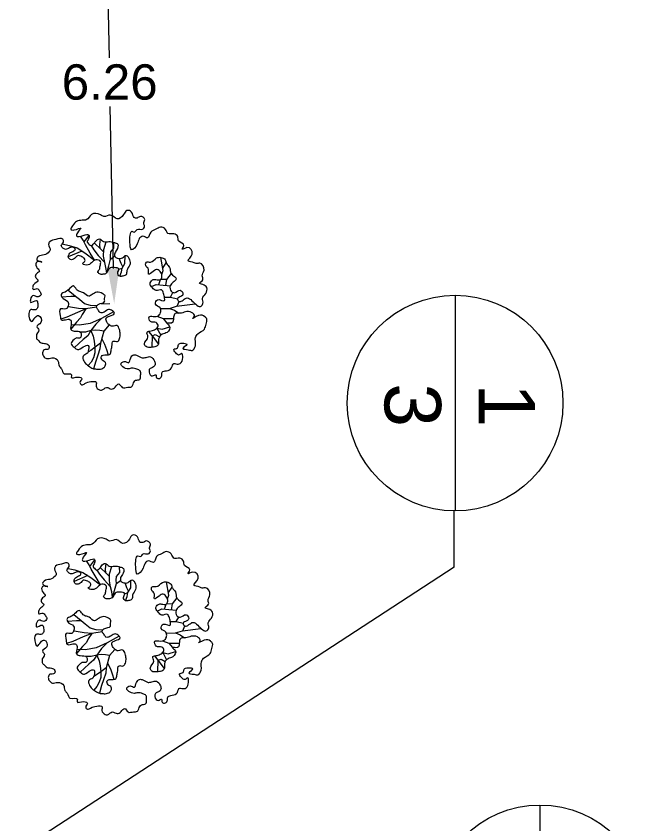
# Model space of a CAD drawing. Header units: metres. Extents: x 180 to 3220, y 13789 to 15035.
# Drawn here: x 753.08 to 762.04, y 14663.16 to 14674.61 of the extents above; entities that cross this region are included whole.
import ezdxf

# ---------------------------------------------------------------- set-up
doc = ezdxf.new("R2010")
doc.units = ezdxf.units.M
doc.header["$MEASUREMENT"] = 0
for name, color, linetype in [('02 Выноски план', 170, 'Continuous'), ('04 Дендроплан (существующие растения)', 7, 'Continuous'), ('50 Дендроплан (привязки)', 7, 'Continuous')]:
    doc.layers.add(name, color=color, linetype=linetype)
doc.styles.get("Standard").update_dxf_attribs({"font": 'arial.ttf'})
doc.dimstyles.get("Standard").update_dxf_attribs({"dimtxt": 0.18, "dimasz": 0.18, "dimexe": 0.18, "dimexo": 0.0625, "dimgap": 0.09, "dimtad": 0, "dimtih": 1, "dimtoh": 1, "dimdec": 4, "dimzin": 0, "dimdsep": 46, "dimtxsty": 'Standard', "dimcen": 0.09, "dimadec": 0, "dimazin": 0, "dimtfac": 1, "dimtdec": 4, "dimtofl": 0, "dimtmove": 0, "dimatfit": 3, "dimfxl": 1, "dimtolj": 1, "dimtzin": 0, "dimarcsym": 0})

# ---------------------------------------------------------------- blocks, each defined once
blk = doc.blocks.new('Лиственное дерево существующее')
at = {"color": 114, "lineweight": 0}
for p, q in [((-0.782, 1.333), (-0.669, 1.479)), ((-1.275, 1.287), (-1.119, 1.252)), ((-0.799, 1.368), (-0.859, 1.458)), ((-0.751, 1.267), (-0.799, 1.368)), ((-0.403, 1.17), (-0.548, 1.306)), ((-0.427, 1.275), (-0.411, 1.393)), ((-0.332, 1.162), (-0.28, 1.33)), ((-0.103, 1.192), (-0.105, 1.321)), ((-0.829, 1.124), (-1.138, 0.99)), ((-1.119, 1.252), (-0.938, 1.195)), ((-0.938, 1.195), (-0.761, 1.08)), ((-0.639, 1.076), (-0.751, 1.267)), ((-0.62, 1.247), (-0.563, 1.155)), ((-0.563, 1.155), (-0.46, 1.026)), ((-0.415, 1.181), (-0.427, 1.275)), ((-0.334, 1.1), (-0.403, 1.17)), ((-0.337, 1.006), (-0.332, 1.162)), ((-0.183, 1.016), (-0.173, 1.105)), ((-0.173, 1.105), (-0.103, 1.192)), ((-0.761, 1.08), (-0.541, 0.917)), ((-0.541, 0.917), (-0.639, 1.076)), ((-0.46, 1.026), (-0.309, 0.866)), ((-0.309, 0.866), (-0.337, 1.006)), ((-0.221, 0.786), (-0.18, 0.943)), ((-0.18, 0.943), (-0.183, 1.016)), ((-0.18, 0.943), (-0.086, 1.015)), ((0.058, 0.845), (0.018, 0.955)), ((0.145, 0.845), (0.151, 1.018)), ((1.012, 0.68), (0.961, 0.98)), ((-0.285, 0.754), (-0.309, 0.866)), ((-0.266, 0.631), (-0.285, 0.754)), ((-0.266, 0.631), (-0.221, 0.786)), ((0.011, 0.712), (0.08, 0.738)), ((0.098, 0.768), (0.058, 0.845)), ((0.067, 0.65), (0.08, 0.738)), ((0.08, 0.738), (0.145, 0.845)), ((1.002, 0.737), (1.083, 0.859)), ((0.027, 0.553), (0.067, 0.65)), ((0.98, 0.595), (1.012, 0.68)), ((1.191, 0.617), (1.088, 0.479)), ((0.748, 0.317), (0.854, 0.368)), ((0.854, 0.368), (1.012, 0.353)), ((0.912, 0.363), (0.952, 0.477)), ((1.088, 0.479), (0.952, 0.477)), ((1.088, 0.479), (1.064, 0.348)), ((-0.976, 0.096), (-1.147, 0.235)), ((1.012, 0.353), (1.103, 0.344)), ((1.103, 0.344), (1.176, 0.338)), ((-1.081, 0.093), (-1.287, 0.08)), ((-0.973, 0.093), (-1.081, 0.093)), ((-0.885, 0.021), (-0.976, 0.096)), ((-0.772, -0.073), (-0.885, 0.021)), ((1.044, 0.078), (1.18, 0.078)), ((1.18, 0.078), (1.236, 0.183)), ((1.18, 0.078), (1.336, 0.043)), ((-1.091, -0.147), (-1.147, -0.134)), ((-0.91, -0.179), (-1.091, -0.147)), ((-0.739, -0.188), (-0.91, -0.179)), ((-0.638, -0.11), (-0.772, -0.073)), ((-0.5, -0.151), (-0.739, -0.188)), ((-0.489, -0.116), (-0.638, -0.11)), ((0.953, -0.18), (1.158, -0.176)), ((1.158, -0.176), (1.317, -0.128)), ((1.158, -0.176), (1.267, -0.218)), ((1.317, -0.128), (1.739, -0.074)), ((1.328, -0.127), (1.373, -0.019)), ((-0.931, -0.27), (-1.169, -0.374)), ((-0.739, -0.188), (-0.931, -0.27)), ((-0.821, -0.312), (-0.86, -0.395)), ((-0.739, -0.188), (-0.821, -0.312)), ((-0.113, -0.252), (-0.386, -0.406)), ((0.87, -0.356), (1.013, -0.408)), ((1.267, -0.218), (1.367, -0.287)), ((-1.169, -0.374), (-1.309, -0.418)), ((-0.95, -0.489), (-1.084, -0.647)), ((-0.86, -0.395), (-0.95, -0.489)), ((-0.641, -0.519), (-0.882, -0.56)), ((-0.386, -0.406), (-0.641, -0.519)), ((-0.514, -0.534), (-0.624, -0.681)), ((-0.386, -0.406), (-0.514, -0.534)), ((1.013, -0.408), (1.247, -0.408)), ((1.013, -0.408), (1.096, -0.512)), ((-0.882, -0.56), (-1.076, -0.551)), ((-0.75, -0.714), (-0.864, -0.716)), ((-0.624, -0.681), (-0.75, -0.714)), ((-0.624, -0.681), (-0.699, -0.796)), ((-0.525, -0.67), (-0.624, -0.681)), ((-0.624, -0.681), (-0.572, -0.807)), ((-0.427, -0.678), (-0.525, -0.67)), ((-0.335, -0.691), (-0.427, -0.678)), ((-0.335, -0.691), (-0.408, -0.969)), ((-0.212, -0.551), (-0.335, -0.691)), ((0.682, -0.698), (0.762, -0.798)), ((0.873, -0.622), (0.961, -0.786)), ((0.873, -0.622), (0.993, -0.651)), ((0.993, -0.651), (1.163, -0.596)), ((-0.804, -0.883), (-0.997, -1.067)), ((-0.699, -0.796), (-0.804, -0.883)), ((-0.572, -0.807), (-0.55, -0.923)), ((-0.381, -0.865), (-0.316, -0.99)), ((0.762, -0.798), (0.755, -1.059)), ((0.762, -0.798), (0.835, -0.77)), ((0.762, -0.798), (0.907, -0.988)), ((0.835, -0.77), (0.929, -0.824)), ((-0.532, -1.058), (-0.629, -1.132)), ((-0.55, -0.923), (-0.535, -1.06)), ((-0.535, -1.06), (-0.535, -1.187)), ((-0.408, -0.969), (-0.532, -1.058)), ((-0.422, -1.093), (-0.47, -1.242)), ((-0.408, -0.969), (-0.422, -1.093)), ((-0.316, -0.99), (-0.275, -1.107)), ((-0.629, -1.132), (-0.696, -1.173)), ((-0.535, -1.187), (-0.566, -1.298)), ((-0.47, -1.242), (-0.515, -1.373)), ((-0.275, -1.107), (-0.238, -1.23)), ((-0.622, -1.395), (-0.691, -1.474)), ((-0.566, -1.298), (-0.622, -1.395)), ((-0.515, -1.373), (-0.564, -1.545))]:
    blk.add_line(p, q, dxfattribs=at)
for points, knots in [([(-1.863, -0.802), (-1.881, -0.757), (-1.747, -0.684), (-1.911, -0.574), (-1.692, -0.517), (-1.79, -0.294), (-1.907, -0.385), (-1.984, -0.55), (-2.059, -0.321), (-1.999, -0.175), (-1.894, -0.235), (-1.819, -0.16), (-1.828, -0.083), (-1.849, 0.055), (-2.007, -0.094), (-1.999, 0.047), (-1.938, 0.153), (-1.832, 0.046), (-1.733, 0.144), (-1.793, 0.214), (-1.838, 0.303), (-1.955, 0.22), (-1.946, 0.341), (-1.898, 0.392), (-1.788, 0.464), (-1.907, 0.519), (-1.872, 0.623), (-1.76, 0.663), (-1.864, 0.745), (-1.889, 0.84), (-1.824, 0.904), (-1.659, 0.854), (-1.891, 0.903), (-1.808, 1.034), (-1.683, 1.022), (-1.589, 1.081), (-1.522, 1.172), (-1.609, 1.251), (-1.548, 1.37), (-1.423, 1.371), (-1.266, 1.445), (-1.233, 1.311), (-1.326, 1.255), (-1.263, 1.188), (-1.194, 1.144), (-1.114, 1.199), (-1.035, 1.222), (-0.951, 1.163), (-1.052, 1.106), (-1.123, 1.075), (-1.151, 0.983), (-1.088, 0.91), (-0.99, 0.942), (-0.937, 1.041), (-0.833, 0.999), (-0.758, 0.957), (-0.756, 0.875), (-0.858, 0.837), (-0.695, 0.783), (-0.611, 0.852), (-0.527, 0.951), (-0.375, 0.902), (-0.426, 0.79), (-0.418, 0.708), (-0.488, 0.654), (-0.425, 0.592), (-0.354, 0.593), (-0.251, 0.613), (-0.225, 0.746), (-0.105, 0.754), (0.053, 0.733), (-0.044, 0.628), (0.019, 0.538), (0.099, 0.557), (0.195, 0.575), (0.173, 0.707), (0.273, 0.796), (0.262, 0.925), (0.181, 1.071), (0.093, 0.951), (-0.002, 0.952), (-0.083, 0.981), (-0.098, 1.072), (-0.033, 1.146), (0.02, 1.288), (-0.113, 1.322), (-0.213, 1.354), (-0.344, 1.304), (-0.427, 1.44), (-0.522, 1.344), (-0.56, 1.288), (-0.617, 1.228), (-0.671, 1.281), (-0.73, 1.337), (-0.664, 1.401), (-0.662, 1.525), (-0.806, 1.471), (-0.975, 1.423), (-0.933, 1.56), (-0.796, 1.69), (-0.974, 1.592), (-1.114, 1.604), (-1.027, 1.718), (-0.966, 1.811), (-0.835, 1.824), (-0.696, 1.818), (-0.625, 1.999), (-0.435, 1.978), (-0.317, 1.874), (-0.169, 1.993), (-0.037, 1.791), (0.118, 1.927), (0.171, 2.072), (0.331, 2.017), (0.32, 1.881), (0.433, 1.862), (0.5, 1.939), (0.63, 1.849), (0.551, 1.757), (0.61, 1.682), (0.54, 1.583), (0.423, 1.658), (0.38, 1.528), (0.285, 1.601), (0.255, 1.442), (0.259, 1.344), (0.267, 1.066), (0.442, 1.277), (0.452, 1.397), (0.554, 1.491), (0.691, 1.367), (0.706, 1.583), (0.847, 1.604), (0.949, 1.69), (1.08, 1.634), (1.107, 1.482), (1.251, 1.539), (1.364, 1.464), (1.332, 1.318), (1.543, 1.296), (1.4, 1.122), (1.6, 1.263), (1.746, 1.049), (1.497, 0.884), (1.694, 0.879), (1.77, 0.828), (1.885, 0.882), (1.984, 0.691), (1.87, 0.579), (1.951, 0.461), (1.781, 0.392), (1.935, 0.365), (2.026, 0.299), (1.993, 0.151), (1.874, 0.063), (1.942, -0.057), (1.852, -0.164), (1.705, -0.058), (1.57, 0.123), (1.46, -0.006), (1.368, -0.037), (1.309, 0.063), (1.418, 0.081), (1.488, 0.156), (1.387, 0.288), (1.293, 0.151), (1.168, 0.211), (1.158, 0.338), (1.232, 0.414), (1.37, 0.508), (1.152, 0.589), (1.19, 0.754), (1.08, 0.827), (1.07, 0.942), (0.965, 0.989), (0.834, 0.976), (0.764, 0.841), (0.611, 0.902), (0.608, 0.768), (0.711, 0.734), (0.641, 0.537), (0.789, 0.661), (0.881, 0.732), (0.967, 0.639), (0.997, 0.553), (0.953, 0.449), (0.855, 0.484), (0.758, 0.479), (0.688, 0.371), (0.775, 0.293), (0.847, 0.19), (0.983, 0.282), (1.029, 0.149), (1.046, 0.081), (1.054, -0.055), (0.876, 0.088), (0.805, -0.111), (0.954, -0.136), (0.971, -0.254), (0.916, -0.36), (0.806, -0.365), (0.663, -0.342), (0.715, -0.526), (0.851, -0.462), (0.924, -0.585), (0.833, -0.657), (0.756, -0.694), (0.608, -0.696), (0.717, -0.859), (0.553, -0.942), (0.629, -1.071), (0.741, -1.059), (0.834, -1.056), (0.93, -0.996), (0.884, -0.867), (0.981, -0.75), (1.119, -0.739), (1.208, -0.591), (1.044, -0.489), (1.259, -0.545), (1.236, -0.392), (1.278, -0.271), (1.407, -0.301), (1.52, -0.244), (1.647, -0.243), (1.757, -0.342), (1.628, -0.447), (1.834, -0.304), (1.938, -0.341), (2.024, -0.427), (1.983, -0.534), (1.959, -0.679), (1.81, -0.72), (1.719, -0.862), (1.775, -0.997), (1.685, -1.157), (1.583, -1.102), (1.385, -1.113), (1.618, -0.979), (1.443, -0.96), (1.345, -0.98), (1.358, -1.093), (1.215, -1.09), (1.3, -1.192), (1.368, -1.263), (1.45, -1.161), (1.466, -1.327), (1.427, -1.431), (1.321, -1.45), (1.23, -1.407), (1.216, -1.557), (1.107, -1.596), (0.975, -1.601), (0.989, -1.703), (0.947, -1.778), (0.841, -1.769), (0.866, -1.645), (0.75, -1.749), (0.684, -1.637), (0.696, -1.538), (0.781, -1.521), (0.846, -1.457), (0.816, -1.355), (0.745, -1.251), (0.631, -1.287), (0.523, -1.314), (0.445, -1.241), (0.335, -1.218), (0.262, -1.295), (0.252, -1.455), (0.133, -1.345), (0.026, -1.44), (0.118, -1.522), (0.208, -1.565), (0.318, -1.52), (0.405, -1.554), (0.514, -1.588), (0.498, -1.691), (0.507, -1.814), (0.369, -1.786), (0.336, -1.883), (0.301, -1.974), (0.195, -1.957), (0.081, -2.01), (0.01, -1.844), (-0.069, -1.968), (-0.163, -2.035), (-0.279, -1.927), (-0.37, -2.065), (-0.477, -2.008), (-0.522, -1.934), (-0.473, -1.822), (-0.649, -1.838), (-0.74, -1.86), (-0.831, -1.93), (-0.905, -1.848), (-0.791, -1.771), (-0.94, -1.709), (-1.095, -1.791), (-1.036, -1.621), (-1.266, -1.715), (-1.272, -1.547), (-1.369, -1.482), (-1.348, -1.343), (-1.503, -1.274), (-1.621, -1.34), (-1.705, -1.268), (-1.734, -1.19), (-1.693, -1.089), (-1.578, -1.13), (-1.56, -1.01), (-1.655, -0.965), (-1.758, -0.976), (-1.811, -0.902), (-1.875, -0.857), (-1.857, -0.816), (-1.863, -0.802)], [0, 0, 0, 0, 0.144623, 0.231167, 0.368861, 0.533358, 0.626687, 0.740408, 0.935226, 1.031861, 1.128241, 1.198256, 1.294402, 1.368689, 1.507955, 1.574673, 1.679777, 1.79119, 1.883627, 1.959993, 2.039207, 2.131319, 2.201489, 2.277769, 2.379891, 2.45347, 2.54984, 2.629417, 2.713756, 2.836131, 2.877797, 2.974434, 3.098533, 3.174839, 3.310795, 3.448506, 3.489216, 3.62255, 3.689433, 3.833718, 3.988827, 4.05943, 4.152735, 4.217846, 4.281087, 4.383199, 4.466591, 4.525335, 4.60464, 4.706041, 4.777196, 4.850967, 4.941557, 5.035937, 5.13954, 5.219117, 5.28068, 5.339424, 5.435055, 5.564599, 5.681514, 5.792988, 5.892227, 5.976975, 6.036908, 6.095646, 6.173749, 6.252212, 6.380922, 6.484525, 6.602635, 6.692872, 6.777965, 6.844717, 6.928444, 7.02051, 7.167213, 7.282, 7.407383, 7.507264, 7.609206, 7.678412, 7.741177, 7.842553, 7.980652, 8.063007, 8.187574, 8.307662, 8.420868, 8.524456, 8.606097, 8.65359, 8.733663, 8.78115, 8.875736, 8.947733, 9.070923, 9.223371, 9.297752, 9.425798, 9.577891, 9.656402, 9.742281, 9.880076, 10.010368, 10.101704, 10.271449, 10.469408, 10.556507, 10.704089, 10.878467, 11.055291, 11.171089, 11.284149, 11.417731, 11.482645, 11.567427, 11.68373, 11.77169, 11.843492, 11.921933, 12.039354, 12.124248, 12.185085, 12.279334, 12.442083, 12.611011, 12.797738, 12.921046, 13.015017, 13.129765, 13.27535, 13.406716, 13.521304, 13.644281, 13.753137, 13.886642, 13.991763, 14.093139, 14.248215, 14.338926, 14.451134, 14.636917, 14.813923, 14.953979, 15.006047, 15.083831, 15.270441, 15.402543, 15.48891, 15.598301, 15.682028, 15.794092, 15.927518, 16.058446, 16.173604, 16.260996, 16.378012, 16.633999, 16.747204, 16.817387, 16.885538, 16.980265, 17.054418, 17.157369, 17.299589, 17.380857, 17.502298, 17.608515, 17.708493, 17.875073, 18.018008, 18.132164, 18.220812, 18.330672, 18.42764, 18.594846, 18.685597, 18.781631, 18.83834, 18.974753, 19.095535, 19.196942, 19.302834, 19.396624, 19.471771, 19.573189, 19.64865, 19.757506, 19.853667, 19.959896, 20.083661, 20.173311, 20.285247, 20.335982, 20.497146, 20.604648, 20.73546, 20.822811, 20.919446, 21.052361, 21.138111, 21.251311, 21.378508, 21.468801, 21.559641, 21.663684, 21.760796, 21.866457, 22.044178, 22.114637, 22.23047, 22.341438, 22.400666, 22.529106, 22.668332, 22.783263, 22.938439, 23.01956, 23.126312, 23.267144, 23.355432, 23.45979, 23.589203, 23.728577, 23.835857, 23.898351, 24.043906, 24.189962, 24.256212, 24.371649, 24.490581, 24.67199, 24.766696, 24.956099, 25.083087, 25.169948, 25.292933, 25.419422, 25.526836, 25.615518, 25.691414, 25.778638, 25.869312, 25.961297, 26.024928, 26.121298, 26.263466, 26.360434, 26.407027, 26.517617, 26.650303, 26.74818, 26.826653, 26.905094, 26.978885, 27.046871, 27.126191, 27.241376, 27.314599, 27.389769, 27.472839, 27.551312, 27.683547, 27.788448, 27.871841, 27.999501, 28.077604, 28.175679, 28.291585, 28.394565, 28.492933, 28.567087, 28.697918, 28.77954, 28.894137, 28.975271, 29.07451, 29.169691, 29.264917, 29.370694, 29.435998, 29.525045, 29.645134, 29.756428, 29.862319, 29.956635, 30.074745, 30.200153, 30.306664, 30.366297, 30.449133, 30.570729, 30.713328, 30.79014, 30.852634, 30.945669, 31.037541, 31.189615, 31.243213, 31.410359, 31.536232, 31.621622, 31.733558, 31.886269, 32.00739, 32.09115, 32.172123, 32.250875, 32.347965, 32.418568, 32.512539, 32.612542, 32.705135, 32.769699, 32.813194, 32.813194, 32.813194, 32.813194]), ([(-0.602, -1.531), (-0.637, -1.511), (-0.708, -1.467), (-0.788, -1.386), (-0.835, -1.244), (-0.712, -1.219), (-0.678, -1.13), (-0.654, -0.981), (-0.819, -1.048), (-0.915, -1.145), (-1.007, -1.056), (-1.104, -0.978), (-1.018, -0.888), (-0.949, -0.836), (-0.841, -0.875), (-0.83, -0.671), (-0.981, -0.711), (-1.12, -0.654), (-1.057, -0.535), (-1.096, -0.37), (-1.312, -0.5), (-1.319, -0.325), (-1.366, -0.145), (-1.189, -0.222), (-1.133, -0.117), (-1.133, 0.017), (-1.282, 0.029), (-1.313, 0.162), (-1.188, 0.195), (-1.12, 0.258), (-1.017, 0.368), (-0.96, 0.246), (-0.88, 0.2), (-0.773, 0.186), (-0.694, 0.064), (-0.588, 0.147), (-0.489, 0.209), (-0.378, 0.177), (-0.291, 0.112), (-0.324, 0.045), (-0.292, -0.066), (-0.449, -0.048), (-0.518, -0.154), (-0.453, -0.207), (-0.425, -0.292), (-0.309, -0.266), (-0.239, -0.183), (-0.144, -0.218), (-0.058, -0.305), (-0.195, -0.348), (-0.301, -0.387), (-0.272, -0.491), (-0.218, -0.55), (-0.136, -0.606), (-0.023, -0.531), (0.024, -0.659), (0.046, -0.756), (0.034, -0.851), (-0.017, -0.955), (-0.152, -0.883), (-0.141, -1.045), (-0.171, -1.124), (-0.178, -1.235), (-0.287, -1.228), (-0.413, -1.238), (-0.379, -1.369), (-0.286, -1.387), (-0.29, -1.469), (-0.332, -1.538), (-0.429, -1.563), (-0.519, -1.55), (-0.579, -1.545), (-0.602, -1.531)], [0, 0, 0, 0, 0.119147, 0.244704, 0.355195, 0.456841, 0.525213, 0.64652, 0.761794, 0.906015, 0.999107, 1.102214, 1.21292, 1.287506, 1.35766, 1.479239, 1.62773, 1.713089, 1.858081, 1.936445, 2.136108, 2.227757, 2.383509, 2.506371, 2.592801, 2.687321, 2.856666, 2.919037, 3.017629, 3.155387, 3.246677, 3.353704, 3.442539, 3.52579, 3.669986, 3.756325, 3.869148, 4.011227, 4.081037, 4.138722, 4.206699, 4.365743, 4.440415, 4.505889, 4.585073, 4.671725, 4.788569, 4.878809, 4.948708, 5.073582, 5.166391, 5.253695, 5.327262, 5.415765, 5.519566, 5.621336, 5.725491, 5.831081, 5.911981, 6.005594, 6.125346, 6.227321, 6.306075, 6.391977, 6.508685, 6.596002, 6.686109, 6.737432, 6.809051, 6.915906, 7.005912, 7.085383, 7.085383, 7.085383, 7.085383])]:
    blk.add_open_spline(points, degree=3, knots=knots, dxfattribs=at)
blk = doc.blocks.new('*D200')
at = {"layer": '50 Дендроплан (привязки)', "color": 0, "lineweight": 0, "ltscale": 4}
for p, q in [((754.282, 14676.818), (754.165, 14676.816)), ((754.355, 14676.319), (754.402, 14674.023)), ((754.464, 14671.037), (754.417, 14673.333)), ((754.412, 14670.536), (754.294, 14670.533))]:
    blk.add_line(p, q, dxfattribs=at)
at = {"layer": '50 Дендроплан (привязки)', "color": 0, "lineweight": 5, "ltscale": 4}
for points in [[(754.438, 14676.321), (754.272, 14676.318), (754.345, 14676.819)], [(754.547, 14671.039), (754.381, 14671.035), (754.474, 14670.537)]]:
    blk.add_solid(points, dxfattribs=at)
at = {"layer": '50 Дендроплан (привязки)', "color": 0, "ltscale": 4, "insert": (754.41, 14673.678), "char_height": 0.5, "attachment_point": 5}
blk.add_mtext('\\A1;6.26', dxfattribs=at)

msp = doc.modelspace()

# ---------------------------------------------------------------- linework, layer by layer
at = {"layer": '02 Выноски план', "color": 144, "lineweight": 20}
for points in [[(759.307, 14670.658), (759.307, 14667.601)], [(759.292, 14666.801), (759.292, 14667.601)], [(759.292, 14666.801), (743.736, 14656.662)]]:
    msp.add_lwpolyline(points, dxfattribs=at)
at = {"layer": '02 Выноски план', "color": 144, "lineweight": 20, "elevation": 161.688}
msp.add_lwpolyline([(760.51, 14663.428), (760.51, 14660.371)], dxfattribs=at)
at = {"layer": '02 Выноски план', "color": 144, "lineweight": 20}
for centre in [(759.307, 14669.129), (760.51, 14661.9, 161.688)]:
    msp.add_circle(centre, 1.529, dxfattribs=at)

# ---------------------------------------------------------------- block references
at = {"layer": '04 Дендроплан (существующие растения)', "lineweight": 0, "xscale": 0.6250000000001705, "yscale": 0.6250000000001705, "zscale": 0.6250000000001705}
for p in [(754.535, 14670.582), (754.617, 14665.981)]:
    msp.add_blockref('Лиственное дерево существующее', p, dxfattribs=at)

# ---------------------------------------------------------------- texts
at = {"layer": '02 Выноски план', "color": 144, "lineweight": 20, "insert": (760.441, 14670.862), "char_height": 0.8, "attachment_point": 1, "rotation": 270}
msp.add_mtext_dynamic_manual_height_columns('\\pxqc;{\\C0;1\\P3}', width=3.52484, gutter_width=0.5, heights=[-2.154], dxfattribs=at)

# ---------------------------------------------------------------- dimensions: what is measured, and where the dimension line sits
at = {"layer": '50 Дендроплан (привязки)', "ltscale": 4}
dim = msp.add_aligned_dim(p1=(754.474, 14670.537), p2=(754.345, 14676.819), distance=0, text='6.26', dimstyle='Standard', override={"dimtxt": 0.5, "dimasz": 0.5, "dimdec": 2, "dimlwd": 0, "dimlwe": 0}, dxfattribs=at)
dim.commit()
dim.dimension.update_dxf_attribs({"geometry": '*D200', "text_midpoint": (754.41, 14673.678)})

doc.saveas('drawing.dxf')
